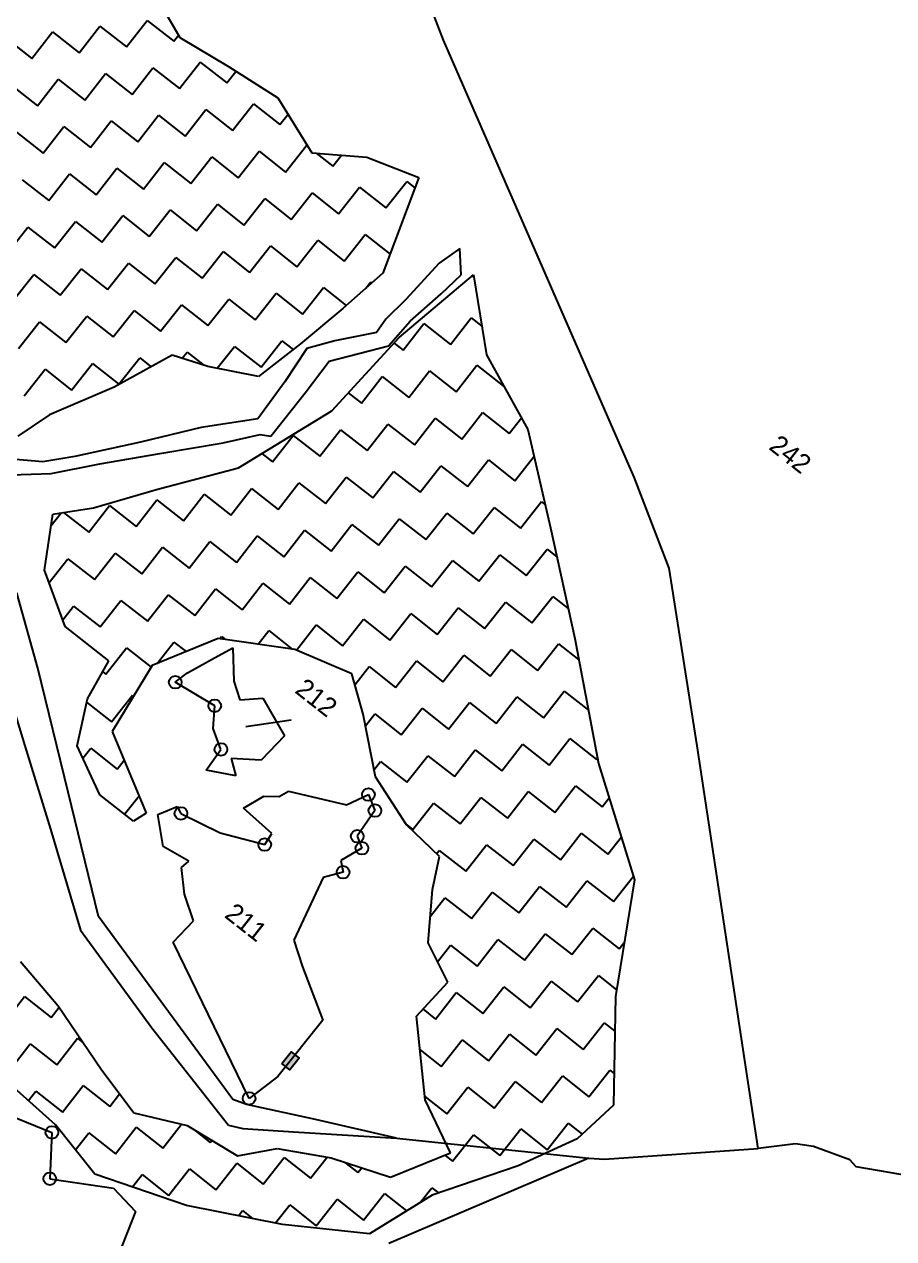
# Model space of a CAD drawing. Header units: metres. Extents: x 316400 to 324250, y 1868140 to 1873603.
# Drawn here: x 319140 to 319555, y 1871595 to 1872174 of the extents above; entities that cross this region are included whole.
import ezdxf

# ---------------------------------------------------------------- set-up
doc = ezdxf.new("R2010")
doc.units = ezdxf.units.M
for name, color, linetype in [('POLY_HATCH', 12, 'Continuous'), ('POLY_PARCEL', 6, 'Continuous'), ('POLY_WATER', 4, 'Continuous'), ('TEXT_PARCEL', 7, 'Continuous')]:
    doc.layers.add(name, color=color, linetype=linetype)
doc.styles.add('TEXT_MAP', font='')
doc.styles.get('TEXT_MAP').set_extended_font_data('Kruti Dev 050')
doc.dimstyles.get("Standard").update_dxf_attribs({"dimtxt": 0.18, "dimasz": 0.18, "dimexe": 0.18, "dimexo": 0.0625, "dimgap": 0.09, "dimtad": 0, "dimtih": 1, "dimtoh": 1, "dimdec": 4, "dimzin": 0, "dimdsep": 46, "dimtxsty": 'Standard', "dimcen": 0.09, "dimadec": 0, "dimazin": 0, "dimtfac": 1, "dimtdec": 4, "dimtofl": 0, "dimtmove": 0, "dimatfit": 3, "dimfxl": 1, "dimtolj": 1, "dimtzin": 0, "dimarcsym": 0})

msp = doc.modelspace()

# ---------------------------------------------------------------- hatches: boundary and pattern name
msp.add_hatch(color=256).paths.add_polyline_path([(319270.81, 1871681.12), (319267, 1871684.17), (319262.59, 1871678.66), (319266.4, 1871675.61)])

# ---------------------------------------------------------------- linework, layer by layer
msp.add_lwpolyline([(319262.59, 1871678.66), (319267, 1871684.17), (319270.81, 1871681.12), (319266.4, 1871675.61)], close=True)
for centre in [(319211.74, 1871860.5), (319230.55, 1871849.23), (319233.51, 1871828.43), (319303.92, 1871806.85), (319214.4, 1871797.88), (319307.04, 1871799.27), (319298.58, 1871786.99), (319254.43, 1871783.02), (319300.82, 1871781.29), (319291.82, 1871769.83), (319246.96, 1871661.92), (319152.86, 1871645.71), (319151.83, 1871623.59)]:
    msp.add_circle(centre, 3.02)
at = {"layer": 'POLY_HATCH'}
for p, q in [((319198.81, 1872194.09), (319213.84, 1872168.14)), ((319213.84, 1872168.14), (319237.07, 1872154.21)), ((319237.07, 1872154.21), (319260.76, 1872139.3)), ((319260.76, 1872139.3), (319276.85, 1872113.13)), ((319276.85, 1872113.13), (319303.15, 1872110.95)), ((319303.15, 1872110.95), (319327.93, 1872101.34)), ((319327.93, 1872101.34), (319310.86, 1872055.68)), ((319310.86, 1872055.68), (319291.7, 1872038.73)), ((319318.69, 1872024.96), (319354.03, 1872054.92)), ((319354.03, 1872054.92), (319360.35, 1872016.73)), ((319291.7, 1872038.73), (319271.49, 1872022)), ((319271.49, 1872022), (319251.49, 1872006.32)), ((319286.41, 1871989.97), (319318.69, 1872024.96)), ((319210.26, 1872016.55), (319182.62, 1872001.34)), ((319227.28, 1872011.18), (319210.26, 1872016.55)), ((319360.35, 1872016.73), (319380.09, 1871981.13)), ((319251.49, 1872006.32), (319227.28, 1872011.18)), ((319182.62, 1872001.34), (319151.63, 1871988.14)), ((319151.63, 1871988.14), (319136.49, 1871977.88)), ((319241.92, 1871962.83), (319286.41, 1871989.97)), ((319380.09, 1871981.13), (319390.91, 1871934.17)), ((319202.75, 1871952.5), (319241.92, 1871962.83)), ((319172.69, 1871943.75), (319202.75, 1871952.5)), ((319149.33, 1871914), (319153.22, 1871940.68)), ((319153.22, 1871940.68), (319172.69, 1871943.75)), ((319390.91, 1871934.17), (319402.42, 1871881.41)), ((319159.21, 1871887.01), (319149.33, 1871914)), ((319180.05, 1871870.65), (319159.21, 1871887.01)), ((319232.17, 1871881.32), (319200.65, 1871868.47)), ((319268.81, 1871876.16), (319232.17, 1871881.32)), ((319295.94, 1871864.47), (319268.81, 1871876.16)), ((319402.42, 1871881.41), (319413.79, 1871821.78)), ((319169.75, 1871852.51), (319180.05, 1871870.65)), ((319200.65, 1871868.47), (319181.66, 1871837.04)), ((319301.44, 1871845.29), (319295.94, 1871864.47)), ((319164.86, 1871830.12), (319169.75, 1871852.51)), ((319307.26, 1871815.37), (319301.44, 1871845.29)), ((319181.66, 1871837.04), (319197.88, 1871798.08)), ((319175.77, 1871806.69), (319164.86, 1871830.12)), ((319413.79, 1871821.78), (319431.03, 1871766.28)), ((319322.04, 1871792.4), (319307.26, 1871815.37)), ((319191.74, 1871794.16), (319175.77, 1871806.69)), ((319197.88, 1871798.08), (319191.74, 1871794.16)), ((319337.82, 1871777.39), (319322.04, 1871792.4)), ((319334.59, 1871761.57), (319337.82, 1871777.39)), ((319431.03, 1871766.28), (319421.84, 1871710.55)), ((319332.52, 1871736.09), (319334.59, 1871761.57)), ((319341.88, 1871717.37), (319332.52, 1871736.09)), ((319137.85, 1871727.18), (319155.83, 1871706.07)), ((319326.94, 1871701.12), (319341.88, 1871717.37)), ((319421.84, 1871710.55), (319420.99, 1871658.76)), ((319155.83, 1871706.07), (319176.37, 1871675.95)), ((319331.03, 1871661.19), (319326.94, 1871701.12)), ((319176.37, 1871675.95), (319191.89, 1871655.03)), ((319154.6, 1871649.33), (319130.16, 1871671.14)), ((319343.15, 1871635.95), (319331.03, 1871661.19)), ((319420.99, 1871658.76), (319403.58, 1871642.71)), ((319191.89, 1871655.03), (319217.36, 1871649.02)), ((319173.36, 1871625.86), (319154.6, 1871649.33)), ((319217.36, 1871649.02), (319241.4, 1871634.52)), ((319403.58, 1871642.71), (319375.49, 1871629.78)), ((319241.4, 1871634.52), (319260.33, 1871638.01)), ((319260.33, 1871638.01), (319286.11, 1871633.51)), ((319286.11, 1871633.51), (319314.41, 1871624.41)), ((319314.41, 1871624.41), (319343.15, 1871635.95)), ((319375.49, 1871629.78), (319334.31, 1871615.78)), ((319217.08, 1871610.78), (319173.36, 1871625.86)), ((319334.31, 1871615.78), (319304.46, 1871597.25)), ((319262.99, 1871601.83), (319217.08, 1871610.78)), ((319304.46, 1871597.25), (319262.99, 1871601.83))]:
    msp.add_line(p, q, dxfattribs=at)
at = {"layer": 'POLY_HATCH', "linetype": 'Continuous'}
for p, q in [((319165.79, 1872160.85), (319175.73, 1872173.51)), ((319175.73, 1872173.51), (319188.4, 1872163.57)), ((319188.4, 1872163.57), (319198.34, 1872176.23)), ((319198.34, 1872176.23), (319211, 1872166.29)), ((319130.53, 1872168.07), (319143.19, 1872158.13)), ((319143.19, 1872158.13), (319153.13, 1872170.79)), ((319153.13, 1872170.79), (319165.79, 1872160.85)), ((319211, 1872166.29), (319213.25, 1872169.16)), ((319213.72, 1872143.69), (319223.66, 1872156.35)), ((319223.66, 1872156.35), (319236.33, 1872146.41)), ((319168.51, 1872138.24), (319178.46, 1872150.91)), ((319178.46, 1872150.91), (319191.12, 1872140.96)), ((319191.12, 1872140.96), (319201.06, 1872153.63)), ((319201.06, 1872153.63), (319213.72, 1872143.69)), ((319236.33, 1872146.41), (319240.67, 1872151.94)), ((319133.25, 1872145.46), (319145.91, 1872135.52)), ((319145.91, 1872135.52), (319155.85, 1872148.18)), ((319155.85, 1872148.18), (319168.51, 1872138.24)), ((319193.84, 1872118.36), (319203.78, 1872131.02)), ((319203.78, 1872131.02), (319216.44, 1872121.08)), ((319216.44, 1872121.08), (319226.39, 1872133.74)), ((319226.39, 1872133.74), (319239.05, 1872123.8)), ((319239.05, 1872123.8), (319248.99, 1872136.47)), ((319248.99, 1872136.47), (319261.65, 1872126.52)), ((319261.65, 1872126.52), (319265.56, 1872131.5)), ((319148.63, 1872112.92), (319158.57, 1872125.58)), ((319158.57, 1872125.58), (319171.24, 1872115.64)), ((319171.24, 1872115.64), (319181.18, 1872128.3)), ((319181.18, 1872128.3), (319193.84, 1872118.36)), ((319135.97, 1872122.86), (319148.63, 1872112.92)), ((319241.77, 1872101.2), (319251.71, 1872113.86)), ((319251.71, 1872113.86), (319264.37, 1872103.92)), ((319264.37, 1872103.92), (319274.31, 1872116.58)), ((319274.31, 1872116.58), (319275.12, 1872115.95)), ((319196.56, 1872095.76), (319206.5, 1872108.42)), ((319206.5, 1872108.42), (319219.17, 1872098.48)), ((319219.17, 1872098.48), (319229.11, 1872111.14)), ((319229.11, 1872111.14), (319241.77, 1872101.2)), ((319278.93, 1872112.96), (319286.98, 1872106.64)), ((319286.98, 1872106.64), (319291.14, 1872111.95)), ((319151.35, 1872090.31), (319161.29, 1872102.98)), ((319161.29, 1872102.98), (319173.96, 1872093.03)), ((319173.96, 1872093.03), (319183.9, 1872105.7)), ((319183.9, 1872105.7), (319196.56, 1872095.76)), ((319138.69, 1872100.25), (319151.35, 1872090.31)), ((319289.7, 1872084.04), (319299.64, 1872096.7)), ((319299.64, 1872096.7), (319312.3, 1872086.76)), ((319312.3, 1872086.76), (319322.24, 1872099.42)), ((319322.24, 1872099.42), (319326.08, 1872096.41)), ((319244.49, 1872078.6), (319254.43, 1872091.26)), ((319254.43, 1872091.26), (319267.09, 1872081.32)), ((319267.09, 1872081.32), (319277.04, 1872093.98)), ((319277.04, 1872093.98), (319289.7, 1872084.04)), ((319199.28, 1872073.15), (319209.22, 1872085.81)), ((319209.22, 1872085.81), (319221.89, 1872075.87)), ((319221.89, 1872075.87), (319231.83, 1872088.54)), ((319231.83, 1872088.54), (319244.49, 1872078.6)), ((319154.07, 1872067.71), (319164.02, 1872080.37)), ((319164.02, 1872080.37), (319176.68, 1872070.43)), ((319176.68, 1872070.43), (319186.62, 1872083.09)), ((319186.62, 1872083.09), (319199.28, 1872073.15)), ((319131.47, 1872064.99), (319141.41, 1872077.65)), ((319141.41, 1872077.65), (319154.07, 1872067.71)), ((319292.42, 1872061.43), (319302.36, 1872074.1)), ((319302.36, 1872074.1), (319314.25, 1872064.76)), ((319247.21, 1872055.99), (319257.15, 1872068.65)), ((319257.15, 1872068.65), (319269.82, 1872058.71)), ((319269.82, 1872058.71), (319279.76, 1872071.38)), ((319279.76, 1872071.38), (319292.42, 1872061.43)), ((319202, 1872050.55), (319211.95, 1872063.21)), ((319211.95, 1872063.21), (319224.61, 1872053.27)), ((319224.61, 1872053.27), (319234.55, 1872065.93)), ((319234.55, 1872065.93), (319247.21, 1872055.99)), ((319156.8, 1872045.11), (319166.74, 1872057.77)), ((319166.74, 1872057.77), (319179.4, 1872047.83)), ((319179.4, 1872047.83), (319189.34, 1872060.49)), ((319189.34, 1872060.49), (319202, 1872050.55)), ((319134.19, 1872042.38), (319144.13, 1872055.05)), ((319144.13, 1872055.05), (319156.8, 1872045.11)), ((319302.71, 1872048.47), (319305.08, 1872051.49)), ((319305.08, 1872051.49), (319305.64, 1872051.06)), ((319353.46, 1872054.44), (319354.2, 1872053.87)), ((319249.93, 1872033.39), (319259.87, 1872046.05)), ((319259.87, 1872046.05), (319272.54, 1872036.11)), ((319272.54, 1872036.11), (319282.48, 1872048.77)), ((319282.48, 1872048.77), (319293.38, 1872040.21)), ((319204.73, 1872027.94), (319214.67, 1872040.61)), ((319214.67, 1872040.61), (319227.33, 1872030.67)), ((319227.33, 1872030.67), (319237.27, 1872043.33)), ((319237.27, 1872043.33), (319249.93, 1872033.39)), ((319159.52, 1872022.5), (319169.46, 1872035.16)), ((319169.46, 1872035.16), (319182.12, 1872025.22)), ((319182.12, 1872025.22), (319192.06, 1872037.89)), ((319192.06, 1872037.89), (319204.73, 1872027.94)), ((319343.07, 1872021.67), (319353.01, 1872034.33)), ((319353.01, 1872034.33), (319358.1, 1872030.34)), ((319136.91, 1872019.78), (319146.86, 1872032.44)), ((319146.86, 1872032.44), (319159.52, 1872022.5)), ((319320.47, 1872018.95), (319330.41, 1872031.61)), ((319330.41, 1872031.61), (319343.07, 1872021.67)), ((319252.65, 1872010.78), (319262.6, 1872023.45)), ((319262.6, 1872023.45), (319267.96, 1872019.23)), ((319316.22, 1872022.28), (319320.47, 1872018.95)), ((319184.84, 1872002.62), (319194.78, 1872015.28)), ((319194.78, 1872015.28), (319200.21, 1872011.02)), ((319215.06, 1872015.03), (319217.39, 1872018)), ((319217.39, 1872018), (319225.28, 1872011.81)), ((319231.79, 1872010.27), (319239.99, 1872020.72)), ((319239.99, 1872020.72), (319252.65, 1872010.78)), ((319139.64, 1871997.18), (319149.58, 1872009.84)), ((319149.58, 1872009.84), (319162.24, 1871999.9)), ((319162.24, 1871999.9), (319172.18, 1872012.56)), ((319172.18, 1872012.56), (319184.84, 1872002.62)), ((319345.79, 1871999.06), (319355.73, 1872011.73)), ((319355.73, 1872011.73), (319368.4, 1872001.79)), ((319300.58, 1871993.62), (319310.53, 1872006.28)), ((319310.53, 1872006.28), (319323.19, 1871996.34)), ((319323.19, 1871996.34), (319333.13, 1872009.01)), ((319333.13, 1872009.01), (319345.79, 1871999.06)), ((319294.32, 1871998.54), (319300.58, 1871993.62)), ((319368.4, 1872001.79), (319368.54, 1872001.97)), ((319325.91, 1871973.74), (319335.85, 1871986.4)), ((319335.85, 1871986.4), (319348.51, 1871976.46)), ((319348.51, 1871976.46), (319358.45, 1871989.12)), ((319358.45, 1871989.12), (319371.12, 1871979.18)), ((319371.12, 1871979.18), (319377.01, 1871986.69)), ((319280.7, 1871968.3), (319290.64, 1871980.96)), ((319290.64, 1871980.96), (319303.31, 1871971.02)), ((319303.31, 1871971.02), (319313.25, 1871983.68)), ((319313.25, 1871983.68), (319325.91, 1871973.74)), ((319258.1, 1871965.58), (319268.04, 1871978.24)), ((319268.04, 1871978.24), (319280.7, 1871968.3)), ((319252.99, 1871969.59), (319258.1, 1871965.58)), ((319328.63, 1871951.14), (319338.57, 1871963.8)), ((319338.57, 1871963.8), (319351.23, 1871953.86)), ((319351.23, 1871953.86), (319361.18, 1871966.52)), ((319361.18, 1871966.52), (319373.84, 1871956.58)), ((319373.84, 1871956.58), (319383.04, 1871968.3)), ((319283.42, 1871945.69), (319293.36, 1871958.36)), ((319293.36, 1871958.36), (319306.03, 1871948.41)), ((319306.03, 1871948.41), (319315.97, 1871961.08)), ((319315.97, 1871961.08), (319328.63, 1871951.14)), ((319238.21, 1871940.25), (319248.16, 1871952.91)), ((319248.16, 1871952.91), (319260.82, 1871942.97)), ((319260.82, 1871942.97), (319270.76, 1871955.63)), ((319270.76, 1871955.63), (319283.42, 1871945.69)), ((319193.01, 1871934.81), (319202.95, 1871947.47)), ((319202.95, 1871947.47), (319215.61, 1871937.53)), ((319215.61, 1871937.53), (319225.55, 1871950.19)), ((319225.55, 1871950.19), (319238.21, 1871940.25)), ((319376.56, 1871933.97), (319386.5, 1871946.64)), ((319386.5, 1871946.64), (319388.37, 1871945.17)), ((319152.43, 1871935.26), (319157.17, 1871941.3)), ((319158.42, 1871941.5), (319170.4, 1871932.09)), ((319170.4, 1871932.09), (319180.34, 1871944.75)), ((319180.34, 1871944.75), (319193.01, 1871934.81)), ((319331.35, 1871928.53), (319341.29, 1871941.19)), ((319341.29, 1871941.19), (319353.96, 1871931.25)), ((319353.96, 1871931.25), (319363.9, 1871943.92)), ((319363.9, 1871943.92), (319376.56, 1871933.97)), ((319286.14, 1871923.09), (319296.09, 1871935.75)), ((319296.09, 1871935.75), (319308.75, 1871925.81)), ((319308.75, 1871925.81), (319318.69, 1871938.47)), ((319318.69, 1871938.47), (319331.35, 1871928.53)), ((319240.94, 1871917.65), (319250.88, 1871930.31)), ((319250.88, 1871930.31), (319263.54, 1871920.37)), ((319263.54, 1871920.37), (319273.48, 1871933.03)), ((319273.48, 1871933.03), (319286.14, 1871923.09)), ((319195.73, 1871912.2), (319205.67, 1871924.87)), ((319205.67, 1871924.87), (319218.33, 1871914.92)), ((319218.33, 1871914.92), (319228.27, 1871927.59)), ((319228.27, 1871927.59), (319240.94, 1871917.65)), ((319379.28, 1871911.37), (319389.22, 1871924.03)), ((319389.22, 1871924.03), (319393.93, 1871920.34)), ((319151.52, 1871908.03), (319160.46, 1871919.42)), ((319160.46, 1871919.42), (319173.12, 1871909.48)), ((319173.12, 1871909.48), (319183.07, 1871922.14)), ((319183.07, 1871922.14), (319195.73, 1871912.2)), ((319334.07, 1871905.93), (319344.01, 1871918.59)), ((319344.01, 1871918.59), (319356.68, 1871908.65)), ((319356.68, 1871908.65), (319366.62, 1871921.31)), ((319366.62, 1871921.31), (319379.28, 1871911.37)), ((319288.87, 1871900.49), (319298.81, 1871913.15)), ((319298.81, 1871913.15), (319311.47, 1871903.21)), ((319311.47, 1871903.21), (319321.41, 1871915.87)), ((319321.41, 1871915.87), (319334.07, 1871905.93)), ((319221.05, 1871892.32), (319230.99, 1871904.98)), ((319230.99, 1871904.98), (319243.66, 1871895.04)), ((319243.66, 1871895.04), (319253.6, 1871907.7)), ((319253.6, 1871907.7), (319266.26, 1871897.76)), ((319266.26, 1871897.76), (319276.2, 1871910.43)), ((319276.2, 1871910.43), (319288.87, 1871900.49)), ((319175.85, 1871886.88), (319185.79, 1871899.54)), ((319185.79, 1871899.54), (319198.45, 1871889.6)), ((319198.45, 1871889.6), (319208.39, 1871902.26)), ((319208.39, 1871902.26), (319221.05, 1871892.32)), ((319382, 1871888.77), (319391.94, 1871901.43)), ((319391.94, 1871901.43), (319399.32, 1871895.64)), ((319158.02, 1871890.25), (319163.18, 1871896.82)), ((319163.18, 1871896.82), (319175.85, 1871886.88)), ((319336.79, 1871883.32), (319346.74, 1871895.99)), ((319346.74, 1871895.99), (319359.4, 1871886.05)), ((319359.4, 1871886.05), (319369.34, 1871898.71)), ((319369.34, 1871898.71), (319382, 1871888.77)), ((319269.52, 1871875.85), (319278.92, 1871887.82)), ((319278.92, 1871887.82), (319291.59, 1871877.88)), ((319291.59, 1871877.88), (319301.53, 1871890.54)), ((319301.53, 1871890.54), (319314.19, 1871880.6)), ((319314.19, 1871880.6), (319324.13, 1871893.27)), ((319324.13, 1871893.27), (319336.79, 1871883.32)), ((319232.81, 1871881.22), (319233.72, 1871882.38)), ((319233.72, 1871882.38), (319235.71, 1871880.82)), ((319251.24, 1871878.63), (319256.32, 1871885.1)), ((319256.32, 1871885.1), (319267.47, 1871876.34)), ((319178.57, 1871864.27), (319188.51, 1871876.94)), ((319188.51, 1871876.94), (319200.21, 1871867.75)), ((319203.12, 1871869.48), (319211.11, 1871879.66)), ((319211.11, 1871879.66), (319216.92, 1871875.1)), ((319362.12, 1871863.44), (319372.06, 1871876.1)), ((319372.06, 1871876.1), (319384.72, 1871866.16)), ((319384.72, 1871866.16), (319394.67, 1871878.83)), ((319394.67, 1871878.83), (319404.37, 1871871.21)), ((319316.91, 1871858), (319326.85, 1871870.66)), ((319326.85, 1871870.66), (319339.52, 1871860.72)), ((319339.52, 1871860.72), (319349.46, 1871873.38)), ((319349.46, 1871873.38), (319362.12, 1871863.44)), ((319177.09, 1871865.44), (319178.57, 1871864.27)), ((319297.44, 1871859.26), (319304.25, 1871867.94)), ((319304.25, 1871867.94), (319316.91, 1871858)), ((319181.29, 1871841.67), (319191.23, 1871854.33)), ((319191.23, 1871854.33), (319191.82, 1871853.87)), ((319364.84, 1871840.84), (319374.78, 1871853.5)), ((319374.78, 1871853.5), (319387.45, 1871843.56)), ((319387.45, 1871843.56), (319397.39, 1871856.22)), ((319397.39, 1871856.22), (319408.96, 1871847.14)), ((319169.41, 1871850.99), (319181.29, 1871841.67)), ((319319.63, 1871835.39), (319329.57, 1871848.06)), ((319329.57, 1871848.06), (319342.24, 1871838.12)), ((319342.24, 1871838.12), (319352.18, 1871850.78)), ((319352.18, 1871850.78), (319364.84, 1871840.84)), ((319302.53, 1871839.68), (319306.97, 1871845.34)), ((319306.97, 1871845.34), (319319.63, 1871835.39)), ((319367.56, 1871818.23), (319377.5, 1871830.9)), ((319377.5, 1871830.9), (319390.17, 1871820.95)), ((319390.17, 1871820.95), (319400.11, 1871833.62)), ((319400.11, 1871833.62), (319412.77, 1871823.68)), ((319167.6, 1871824.23), (319171.35, 1871829.01)), ((319171.35, 1871829.01), (319184.01, 1871819.07)), ((319322.35, 1871812.79), (319332.3, 1871825.45)), ((319332.3, 1871825.45), (319344.96, 1871815.51)), ((319344.96, 1871815.51), (319354.9, 1871828.17)), ((319354.9, 1871828.17), (319367.56, 1871818.23)), ((319412.77, 1871823.68), (319413.3, 1871824.35)), ((319184.01, 1871819.07), (319187.36, 1871823.34)), ((319306.6, 1871818.79), (319309.69, 1871822.73)), ((319309.69, 1871822.73), (319322.35, 1871812.79)), ((319370.28, 1871795.63), (319380.23, 1871808.29)), ((319380.23, 1871808.29), (319392.89, 1871798.35)), ((319392.89, 1871798.35), (319402.83, 1871811.01)), ((319402.83, 1871811.01), (319415.49, 1871801.07)), ((319187.52, 1871797.47), (319194.46, 1871806.3)), ((319325.08, 1871790.19), (319335.02, 1871802.85)), ((319335.02, 1871802.85), (319347.68, 1871792.91)), ((319347.68, 1871792.91), (319357.62, 1871805.57)), ((319357.62, 1871805.57), (319370.28, 1871795.63)), ((319415.49, 1871801.07), (319418.88, 1871805.39)), ((319321.82, 1871792.74), (319325.08, 1871790.19)), ((319373.01, 1871773.03), (319382.95, 1871785.69)), ((319382.95, 1871785.69), (319395.61, 1871775.75)), ((319395.61, 1871775.75), (319405.55, 1871788.41)), ((319405.55, 1871788.41), (319418.21, 1871778.47)), ((319418.21, 1871778.47), (319424.69, 1871786.71)), ((319336.49, 1871778.65), (319337.74, 1871780.25)), ((319337.74, 1871780.25), (319350.4, 1871770.3)), ((319350.4, 1871770.3), (319360.34, 1871782.97)), ((319360.34, 1871782.97), (319373.01, 1871773.03)), ((319420.93, 1871755.86), (319430.49, 1871768.03)), ((319353.12, 1871747.7), (319363.06, 1871760.36)), ((319363.06, 1871760.36), (319375.73, 1871750.42)), ((319375.73, 1871750.42), (319385.67, 1871763.08)), ((319385.67, 1871763.08), (319398.33, 1871753.14)), ((319398.33, 1871753.14), (319408.27, 1871765.81)), ((319408.27, 1871765.81), (319420.93, 1871755.86)), ((319333.55, 1871748.84), (319340.46, 1871757.64)), ((319340.46, 1871757.64), (319353.12, 1871747.7)), ((319401.05, 1871730.54), (319410.99, 1871743.2)), ((319410.99, 1871743.2), (319423.66, 1871733.26)), ((319355.84, 1871725.1), (319365.79, 1871737.76)), ((319365.79, 1871737.76), (319378.45, 1871727.82)), ((319378.45, 1871727.82), (319388.39, 1871740.48)), ((319388.39, 1871740.48), (319401.05, 1871730.54)), ((319336.99, 1871727.15), (319343.18, 1871735.04)), ((319343.18, 1871735.04), (319355.84, 1871725.1)), ((319423.66, 1871733.26), (319426.1, 1871736.37)), ((319403.77, 1871707.94), (319413.71, 1871720.6)), ((319413.71, 1871720.6), (319422.38, 1871713.8)), ((319358.57, 1871702.49), (319368.51, 1871715.16)), ((319368.51, 1871715.16), (319381.17, 1871705.21)), ((319381.17, 1871705.21), (319391.11, 1871717.88)), ((319391.11, 1871717.88), (319403.77, 1871707.94)), ((319129.81, 1871697.88), (319139.75, 1871710.55)), ((319139.75, 1871710.55), (319152.41, 1871700.6)), ((319335.96, 1871699.77), (319345.9, 1871712.43)), ((319345.9, 1871712.43), (319358.57, 1871702.49)), ((319152.41, 1871700.6), (319156.24, 1871705.48)), ((319330, 1871704.45), (319335.96, 1871699.77)), ((319406.49, 1871685.33), (319416.44, 1871697.99)), ((319416.44, 1871697.99), (319421.57, 1871693.96)), ((319155.13, 1871678), (319165.07, 1871690.66)), ((319165.07, 1871690.66), (319167.81, 1871688.52)), ((319361.29, 1871679.89), (319371.23, 1871692.55)), ((319371.23, 1871692.55), (319383.89, 1871682.61)), ((319383.89, 1871682.61), (319393.83, 1871695.27)), ((319393.83, 1871695.27), (319406.49, 1871685.33)), ((319132.53, 1871675.28), (319142.47, 1871687.94)), ((319142.47, 1871687.94), (319155.13, 1871678)), ((319328.58, 1871685.1), (319338.68, 1871677.17)), ((319338.68, 1871677.17), (319348.62, 1871689.83)), ((319348.62, 1871689.83), (319361.29, 1871679.89)), ((319409.22, 1871662.73), (319419.16, 1871675.39)), ((319419.16, 1871675.39), (319421.24, 1871673.76)), ((319157.85, 1871655.4), (319167.79, 1871668.06)), ((319167.79, 1871668.06), (319180.46, 1871658.12)), ((319364.01, 1871657.28), (319373.95, 1871669.95)), ((319373.95, 1871669.95), (319386.61, 1871660.01)), ((319386.61, 1871660.01), (319396.55, 1871672.67)), ((319396.55, 1871672.67), (319409.22, 1871662.73)), ((319141.68, 1871660.87), (319145.19, 1871665.34)), ((319145.19, 1871665.34), (319157.85, 1871655.4)), ((319180.46, 1871658.12), (319185.16, 1871664.11)), ((319330.86, 1871662.84), (319341.4, 1871654.56)), ((319341.4, 1871654.56), (319351.35, 1871667.23)), ((319351.35, 1871667.23), (319364.01, 1871657.28)), ((319389.33, 1871637.4), (319399.27, 1871650.06)), ((319399.27, 1871650.06), (319405.91, 1871644.86)), ((319164.17, 1871637.37), (319170.51, 1871645.45)), ((319170.51, 1871645.45), (319183.18, 1871635.51)), ((319183.18, 1871635.51), (319193.12, 1871648.18)), ((319193.12, 1871648.18), (319205.78, 1871638.24)), ((319205.78, 1871638.24), (319214.74, 1871649.64)), ((319220.6, 1871647.07), (319228.38, 1871640.96)), ((319344.13, 1871631.96), (319354.07, 1871644.62)), ((319354.07, 1871644.62), (319366.73, 1871634.68)), ((319366.73, 1871634.68), (319376.67, 1871647.34)), ((319376.67, 1871647.34), (319389.33, 1871637.4)), ((319228.38, 1871640.96), (319229.14, 1871641.92)), ((319253.71, 1871621.07), (319263.65, 1871633.74)), ((319263.65, 1871633.74), (319276.31, 1871623.8)), ((319276.31, 1871623.8), (319284.2, 1871633.85)), ((319340.43, 1871634.86), (319344.13, 1871631.96)), ((319208.5, 1871615.63), (319218.44, 1871628.29)), ((319218.44, 1871628.29), (319231.11, 1871618.35)), ((319231.11, 1871618.35), (319241.05, 1871631.02)), ((319241.05, 1871631.02), (319253.71, 1871621.07)), ((319292.71, 1871631.39), (319298.92, 1871626.52)), ((319298.92, 1871626.52), (319300.72, 1871628.81)), ((319191.23, 1871619.7), (319195.84, 1871625.57)), ((319195.84, 1871625.57), (319208.5, 1871615.63)), ((319301.64, 1871603.91), (319311.58, 1871616.58)), ((319311.58, 1871616.58), (319322.18, 1871608.25)), ((319328.68, 1871612.28), (319334.18, 1871619.3)), ((319334.18, 1871619.3), (319337.35, 1871616.81)), ((319259.59, 1871602.49), (319266.37, 1871611.13)), ((319266.37, 1871611.13), (319279.04, 1871601.19)), ((319279.04, 1871601.19), (319288.98, 1871613.85)), ((319288.98, 1871613.85), (319301.64, 1871603.91)), ((319241.84, 1871605.95), (319243.77, 1871608.41)), ((319243.77, 1871608.41), (319248.57, 1871604.64))]:
    msp.add_line(p, q, dxfattribs=at)
at = {"layer": 'POLY_PARCEL'}
for p, q in [((319339.75, 1872166.76), (319288.87, 1872298.95)), ((319430.79, 1871958.33), (319339.75, 1872166.76)), ((319447.44, 1871914.89), (319430.79, 1871958.33)), ((319460.88, 1871830.09), (319447.44, 1871914.89)), ((319228.98, 1871871.41), (319239.15, 1871876.83)), ((319239.15, 1871876.83), (319239.74, 1871860.99)), ((319217.61, 1871864.96), (319228.98, 1871871.41)), ((319211.74, 1871860.5), (319217.61, 1871864.96)), ((319230.55, 1871849.23), (319211.74, 1871860.5)), ((319239.74, 1871860.99), (319242.59, 1871852.05)), ((319242.59, 1871852.05), (319253.53, 1871852.92)), ((319253.53, 1871852.92), (319263.88, 1871834.94)), ((319229.88, 1871838.38), (319230.55, 1871849.23)), ((319233.51, 1871828.43), (319229.88, 1871838.38)), ((319263.88, 1871834.94), (319252.69, 1871823.3)), ((319489.94, 1871638), (319460.88, 1871830.09)), ((319226.53, 1871818.53), (319233.51, 1871828.43)), ((319252.69, 1871823.3), (319238.45, 1871824.16)), ((319238.45, 1871824.16), (319240.56, 1871815.79)), ((319240.56, 1871815.79), (319226.53, 1871818.53)), ((319261.38, 1871805.95), (319265.72, 1871808.45)), ((319265.72, 1871808.45), (319293.45, 1871802.06)), ((319293.45, 1871802.06), (319303.92, 1871806.85)), ((319303.92, 1871806.85), (319307.04, 1871799.27)), ((319203.41, 1871797.44), (319212.67, 1871801.21)), ((319212.67, 1871801.21), (319214.4, 1871797.88)), ((319244.37, 1871800.37), (319254.06, 1871806.17)), ((319254.06, 1871806.17), (319261.38, 1871805.95)), ((319205.93, 1871782.06), (319203.41, 1871797.44)), ((319214.4, 1871797.88), (319233.2, 1871788.64)), ((319257.77, 1871788.28), (319244.37, 1871800.37)), ((319307.04, 1871799.27), (319298.58, 1871786.99)), ((319233.2, 1871788.64), (319254.43, 1871783.02)), ((319254.43, 1871783.02), (319257.77, 1871788.28)), ((319298.58, 1871786.99), (319300.82, 1871781.29)), ((319218.25, 1871775.14), (319205.93, 1871782.06)), ((319300.82, 1871781.29), (319290.7, 1871775.44)), ((319214.65, 1871772.06), (319218.25, 1871775.14)), ((319216.17, 1871759.42), (319214.65, 1871772.06)), ((319290.7, 1871775.44), (319291.82, 1871769.83)), ((319282.39, 1871767.37), (319268.33, 1871737.4)), ((319291.82, 1871769.83), (319282.39, 1871767.37)), ((319220.37, 1871746.67), (319216.17, 1871759.42)), ((319210.77, 1871736.46), (319220.37, 1871746.67)), ((319268.33, 1871737.4), (319272.52, 1871724.65)), ((319246.96, 1871661.92), (319210.77, 1871736.46)), ((319272.52, 1871724.65), (319282.22, 1871699.3)), ((319282.22, 1871699.3), (319260.72, 1871672.41)), ((319260.72, 1871672.41), (319246.96, 1871661.92)), ((319132.91, 1871653.82), (319152.86, 1871645.71)), ((319152.86, 1871645.71), (319151.83, 1871623.59)), ((319317.4, 1871642.94), (319409.19, 1871633.48)), ((319507.88, 1871640.27), (319489.94, 1871638)), ((319516.37, 1871639.05), (319507.88, 1871640.27)), ((319533.73, 1871632.56), (319516.37, 1871639.05)), ((319409.19, 1871633.48), (319313.73, 1871592.64)), ((319409.19, 1871633.48), (319416.66, 1871632.95)), ((319416.66, 1871632.95), (319489.94, 1871638)), ((319536.83, 1871629.28), (319533.73, 1871632.56)), ((319733, 1871595.23), (319536.83, 1871629.28)), ((319151.83, 1871623.59), (319182.23, 1871619.15)), ((319182.23, 1871619.15), (319192.73, 1871607.94)), ((319192.73, 1871607.94), (319185.17, 1871588.52))]:
    msp.add_line(p, q, dxfattribs=at)
at = {"layer": 'POLY_WATER'}
for p, q in [((319347.62, 1872067.41), (319337.73, 1872060.49)), ((319348.24, 1872054.81), (319347.62, 1872067.41)), ((319337.73, 1872060.49), (319321.87, 1872043.08)), ((319338.71, 1872045.82), (319348.24, 1872054.81)), ((319323.92, 1872032.72), (319338.71, 1872045.82)), ((319321.87, 1872043.08), (319312.26, 1872033.63)), ((319312.26, 1872033.63), (319307.75, 1872027.39)), ((319313.57, 1872021.02), (319323.92, 1872032.72)), ((319307.75, 1872027.39), (319287.97, 1872023.36)), ((319287.97, 1872023.36), (319274.48, 1872019.79)), ((319285.25, 1872013.65), (319313.57, 1872021.02)), ((319274.48, 1872019.79), (319264.08, 1872003.76)), ((319273.73, 1871998.5), (319285.25, 1872013.65)), ((319264.08, 1872003.76), (319251.13, 1871986.12)), ((319257.4, 1871977.85), (319273.73, 1871998.5)), ((319251.13, 1871986.12), (319224.14, 1871982.09)), ((319224.14, 1871982.09), (319195.05, 1871975.06)), ((319195.05, 1871975.06), (319163.77, 1871968.21)), ((319204.37, 1871969.54), (319234.55, 1871974.68)), ((319234.55, 1871974.68), (319252.31, 1871978.76)), ((319252.31, 1871978.76), (319257.4, 1871977.85)), ((319175.74, 1871964.74), (319204.37, 1871969.54)), ((319148.44, 1871965.57), (319129.99, 1871967.18)), ((319163.77, 1871968.21), (319148.44, 1871965.57)), ((319152.41, 1871960.14), (319175.74, 1871964.74)), ((319133.39, 1871959.37), (319152.41, 1871960.14)), ((319146.18, 1871867.21), (319136.14, 1871903.15)), ((319129.05, 1871865.73), (319139.91, 1871830.17)), ((319160.62, 1871807.99), (319146.18, 1871867.21)), ((319139.91, 1871830.17), (319152.14, 1871790.45)), ((319175.06, 1871748.77), (319160.62, 1871807.99)), ((319152.14, 1871790.45), (319166.41, 1871742.18)), ((319214.19, 1871695.4), (319175.06, 1871748.77)), ((319166.41, 1871742.18), (319200.53, 1871695.57)), ((319200.53, 1871695.57), (319237.09, 1871649.1)), ((319239.14, 1871661.39), (319214.19, 1871695.4)), ((319245.78, 1871659.02), (319239.14, 1871661.39)), ((319278.73, 1871651.94), (319245.78, 1871659.02)), ((319317.4, 1871642.94), (319278.73, 1871651.94)), ((319237.09, 1871649.1), (319243.99, 1871647.55)), ((319243.99, 1871647.55), (319268.19, 1871646.05)), ((319268.19, 1871646.05), (319317.4, 1871642.94))]:
    msp.add_line(p, q, dxfattribs=at)

# ---------------------------------------------------------------- texts
at = {"layer": 'TEXT_PARCEL', "ltscale": 10, "style": 'TEXT_MAP'}
for s, p in [('242', (319494.61, 1871972)), ('212', (319268.32, 1871855.86)), ('211', (319234.72, 1871748.67))]:
    msp.add_text(s, height=9.127, rotation=321.86501, dxfattribs=at).set_placement(p)

# ---------------------------------------------------------------- leaders
msp.add_leader([(319267, 1871842.46), (319245.36, 1871839.15)], dimstyle='Standard', override={"dimtxt": 2.5, "dimasz": 2.5, "dimexe": 1.25, "dimexo": 0.625, "dimgap": 0.625, "dimtad": 1, "dimtih": 0, "dimtoh": 0, "dimzin": 8, "dimcen": 2.5, "dimtofl": 1})

doc.saveas('drawing.dxf')
